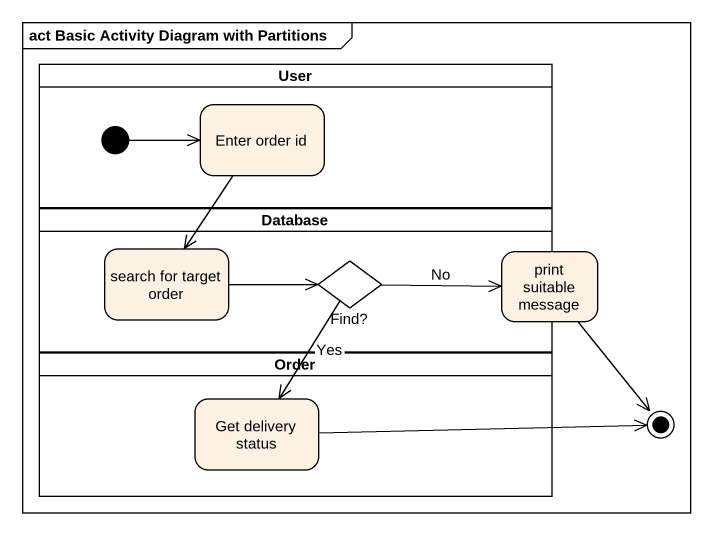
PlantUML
@startuml
mainframe act Basic Activity Diagram with Partitions
hide empty description
state User <<partition>> {
  state "Enter order id" as Enter_order_id
  [*] -right-> Enter_order_id
}
state "Database" as Database_ <<partition>> {
  state "search for target order" as search_for_target_order
  state "Find?" as Find <<choice>>
}
state "print suitable message" as print_suitable_message
state Order <<partition>> {
  state "Get delivery status" as Get_delivery_status
}
state final1 <<end>>
Enter_order_id --> search_for_target_order
search_for_target_order -right-> Find
Find -right-> print_suitable_message : No
Find --> Get_delivery_status : Yes
print_suitable_message --> final1
Get_delivery_status -right-> final1
@enduml
